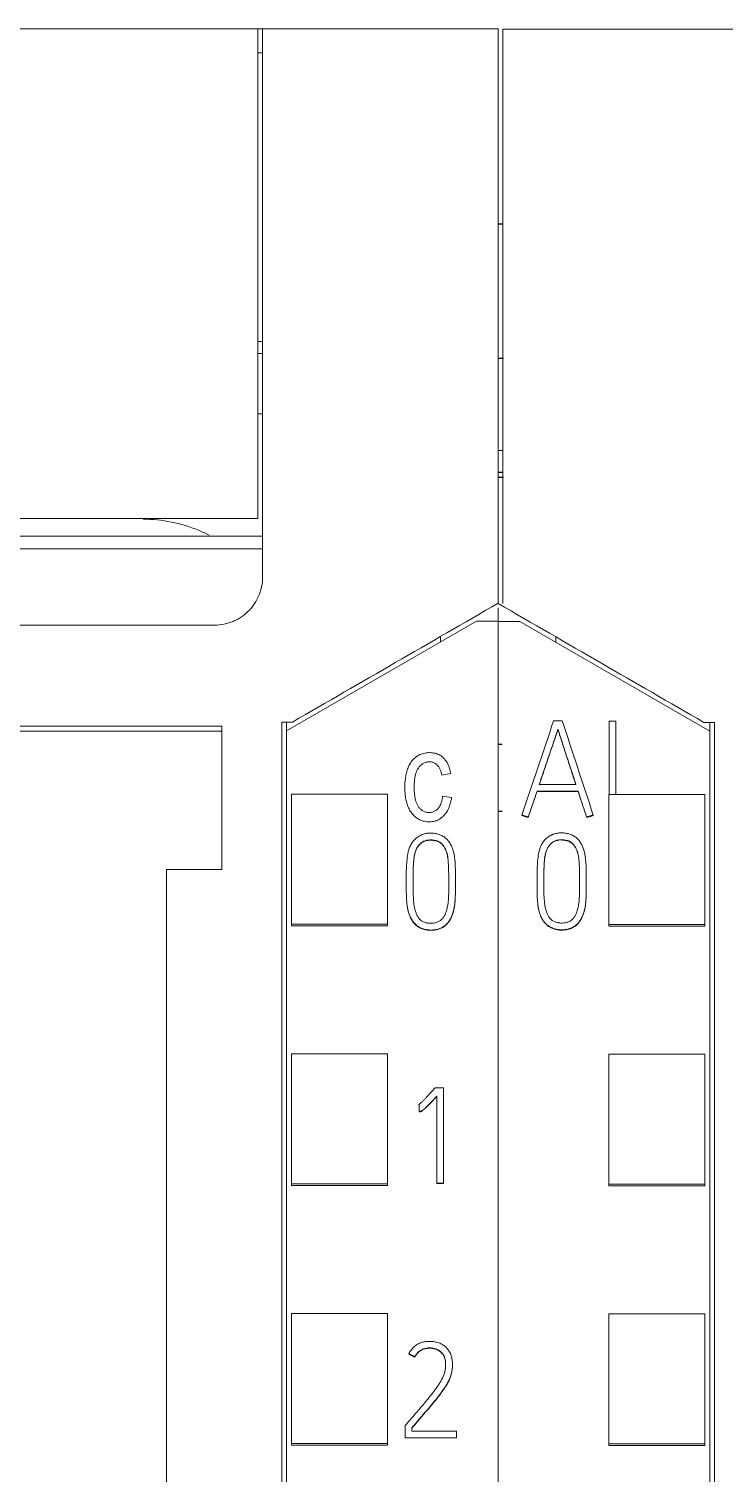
# Model space of a CAD drawing. Header units: millimetres. Extents: x 1359 to 3577, y 1333 to 3557.
# Drawn here: x 2896.01 to 2910.47, y 3300.05 to 3330.08 of the extents above; entities that cross this region are included whole.
import ezdxf

# ---------------------------------------------------------------- set-up
doc = ezdxf.new("R2010")
doc.units = ezdxf.units.MM
doc.set_wipeout_variables(frame=1)
doc.layers.add('000-PI-Oprema', color=30, linetype='Continuous', lineweight=5)
doc.layers.add('002-PI-Kabelska kanalica', color=150, linetype='Continuous')

# ---------------------------------------------------------------- blocks, each defined once
blk = doc.blocks.new('S7-1500 DQ HF - 6ES7522-1BL01-0AB0')
blk.add_wipeout([(0, 147), (34.8, 147), (34.8, 0), (0, 0)])
at = {"layer": '000-PI-Oprema', "color": 0, "linetype": 'ByBlock', "lineweight": 0}
for p, q in [((29.8, 147), (5, 147)), ((29.8, 147), (29.9, 147)), ((29.8, 136.817), (29.8, 147)), ((34.8, 147), (29.9, 147)), ((29.9, 146.5), (29.8, 146.5)), ((29.8, 140.5), (29.9, 140.5)), ((29.8, 140.25), (29.9, 140.25)), ((34.912, 140.15), (34.8, 140.15)), ((34.912, 140.144), (34.8, 140.144)), ((29.8, 138.995), (29.9, 138.995)), ((34.9, 138.234), (34.8, 138.234)), ((34.9, 138.234), (34.9, 137.784)), ((34.9, 137.784), (34.8, 137.784)), ((34.8, 137.675), (34.912, 137.675)), ((34.8, 137.672), (34.912, 137.672)), ((29.8, 136.817), (5, 136.817)), ((29.9, 136.449), (4.9, 136.449)), ((29.9, 136.185), (4.9, 136.185)), ((34.8, 134.961), (34.8, 134.681)), ((5.9, 134.6), (28.9, 134.6)), ((28.904, 134.6), (28.904, 134.6)), ((30.4, 132.4), (34.35, 134.681)), ((34.8, 134.681), (34.35, 134.681)), ((34.8, 134.681), (34.8, 21.262)), ((33.6, 134.248), (33.6, 134.365)), ((29.05, 132.5), (20.9, 132.5)), ((29.05, 129.52), (29.05, 132.5)), ((30.3, 132.586), (30.522, 132.586)), ((30.522, 132.586), (30.3, 132.586)), ((30.4, 132.586), (30.4, 132.4)), ((29.05, 132.394), (20.9, 132.394)), ((30.4, 23.585), (30.4, 132.4)), ((33.813, 131.514), (33.629, 131.479)), ((30.5, 128.383), (30.5, 131.086)), ((30.5, 131.086), (32.5, 131.086)), ((32.5, 128.383), (32.5, 131.086)), ((33.645, 131.046), (33.831, 131.016)), ((29.05, 129.52), (27.9, 129.52)), ((32.888, 129.28), (32.888, 129.273)), ((33.912, 129.232), (33.912, 129.238)), ((30.5, 128.383), (32.5, 128.383)), ((30.5, 128.349), (30.5, 128.383)), ((30.5, 128.349), (32.5, 128.349)), ((32.5, 128.349), (32.5, 128.383)), ((30.5, 122.981), (30.5, 125.684)), ((30.5, 125.684), (32.5, 125.684)), ((32.5, 122.981), (32.5, 125.684)), ((33.664, 124.977), (33.489, 124.977)), ((33.664, 122.995), (33.664, 124.977)), ((33.525, 124.806), (33.525, 122.995)), ((33.153, 124.632), (33.153, 124.626)), ((33.161, 124.485), (33.161, 124.479)), ((30.5, 122.949), (30.5, 122.981)), ((30.5, 122.981), (32.5, 122.981)), ((30.5, 122.949), (32.5, 122.949)), ((32.5, 122.949), (32.5, 122.981)), ((33.525, 122.995), (33.525, 122.989)), ((33.525, 122.995), (33.664, 122.995)), ((33.664, 122.989), (33.525, 122.989)), ((33.664, 122.995), (33.664, 122.989)), ((30.5, 117.58), (30.5, 120.283)), ((30.5, 120.283), (32.5, 120.283)), ((32.5, 117.58), (32.5, 120.283)), ((32.942, 119.448), (32.942, 119.442)), ((33.067, 119.385), (33.067, 119.378)), ((33.849, 119.217), (33.849, 119.223)), ((32.867, 117.957), (32.867, 117.703)), ((33.006, 117.841), (33.006, 117.907)), ((33.933, 117.841), (33.006, 117.841)), ((33.933, 117.703), (33.933, 117.841)), ((30.5, 117.549), (30.5, 117.58)), ((30.5, 117.58), (32.5, 117.58)), ((30.5, 117.549), (32.5, 117.549)), ((32.5, 117.549), (32.5, 117.58)), ((32.867, 117.703), (32.867, 117.697)), ((32.867, 117.703), (33.933, 117.703)), ((33.933, 117.697), (32.867, 117.697)), ((33.933, 117.703), (33.933, 117.697))]:
    blk.add_line(p, q, dxfattribs=at)
for points, knots in [([(29.9, 136.185), (29.9, 138.706), (29.9, 142.312), (29.9, 145.915), (29.9, 147)], [0, 0, 0, 0, 0.698854, 1, 1, 1, 1]), ([(34.8, 147), (34.8, 145.915), (34.8, 142.31), (34.8, 138.328), (34.8, 135.43), (34.8, 135.056)], [0, 0, 0, 0, 0.272684, 0.906013, 1, 1, 1, 1]), ([(34.9, 140.15), (34.9, 140.15), (34.9, 140.138), (34.9, 140.088), (34.9, 139.995), (34.9, 139.854), (34.9, 139.644), (34.9, 139.416), (34.9, 139.192), (34.9, 138.997), (34.9, 138.865), (34.9, 138.771), (34.9, 138.682), (34.9, 138.596), (34.9, 138.51), (34.9, 138.43), (34.9, 138.333), (34.9, 138.242), (34.9, 138.182), (34.9, 138.147), (34.9, 138.126), (34.9, 138.115), (34.9, 138.111), (34.9, 138.122), (34.9, 138.162), (34.9, 138.206), (34.9, 138.231)], [0, 0, 0, 0, 0.054923, 0.109157, 0.158857, 0.213508, 0.264907, 0.320314, 0.369873, 0.418461, 0.471704, 0.5026, 0.551052, 0.617218, 0.660884, 0.691286, 0.712023, 0.730248, 0.751802, 0.781189, 0.80362, 0.828627, 0.856379, 0.904145, 0.9524, 1, 1, 1, 1]), ([(34.9, 137.784), (34.9, 137.761), (34.9, 137.72), (34.9, 137.681), (34.9, 137.672), (34.9, 137.672), (34.9, 137.672)], [0, 0, 0, 0, 0.351048, 0.67786, 0.983317, 1, 1, 1, 1]), ([(28.788, 136.471), (28.715, 136.508), (28.284, 136.707), (27.811, 136.804), (27.417, 136.804), (27.417, 136.804), (27.417, 136.804)], [0, 0, 0, 0, 0.171752, 1, 1, 1, 1, 1, 1]), ([(29.9, 135.6), (29.9, 135.793), (29.9, 135.988), (29.9, 136.183), (29.9, 136.185)], [0, 0, 0, 0, 0.989298, 1, 1, 1, 1]), ([(29.9, 135.6), (29.9, 135.534), (29.893, 135.47), (29.874, 135.375), (29.866, 135.343), (29.848, 135.281), (29.837, 135.25), (29.799, 135.159), (29.769, 135.102), (29.716, 135.02), (29.696, 134.994), (29.655, 134.943), (29.633, 134.918), (29.564, 134.849), (29.514, 134.808), (29.433, 134.753), (29.404, 134.736), (29.347, 134.705), (29.288, 134.677), (29.227, 134.655), (29.18, 134.64), (29.164, 134.636), (29.132, 134.628), (29.116, 134.624), (29.035, 134.607), (28.97, 134.6), (28.904, 134.6)], [0, 0, 0, 0, 0.125, 0.125, 0.1875, 0.1875, 0.25, 0.25, 0.375, 0.375, 0.4375, 0.4375, 0.5, 0.5, 0.625, 0.625, 0.6875, 0.6875, 0.75, 0.8125, 0.8125, 0.84375, 0.84375, 0.875, 0.875, 1, 1, 1, 1]), ([(30.3, 23.299), (30.3, 26.64), (30.3, 34.605), (30.3, 47.245), (30.3, 62.731), (30.3, 77.025), (30.3, 91.235), (30.3, 105.802), (30.3, 119.972), (30.3, 129.542), (30.3, 132.586)], [0, 0, 0, 0, 0.091483, 0.21812, 0.346206, 0.515858, 0.610111, 0.736264, 0.916066, 1, 1, 1, 1]), ([(33.831, 131.016), (33.826, 130.981), (33.82, 130.946), (33.803, 130.878), (33.792, 130.845), (33.773, 130.796), (33.765, 130.78), (33.749, 130.748), (33.74, 130.732), (33.711, 130.687), (33.689, 130.659), (33.658, 130.627), (33.651, 130.621), (33.638, 130.609), (33.617, 130.592), (33.581, 130.567), (33.549, 130.55), (33.524, 130.54), (33.516, 130.537), (33.499, 130.531), (33.473, 130.523), (33.447, 130.517), (33.411, 130.513), (33.393, 130.511), (33.357, 130.511), (33.339, 130.511), (33.304, 130.514), (33.286, 130.517), (33.251, 130.524), (33.233, 130.528), (33.199, 130.539), (33.166, 130.553), (33.135, 130.57), (33.105, 130.589), (33.091, 130.6), (33.049, 130.635), (33.025, 130.661), (32.992, 130.703), (32.982, 130.718), (32.963, 130.748), (32.945, 130.779), (32.931, 130.812), (32.917, 130.845), (32.911, 130.862), (32.895, 130.913), (32.886, 130.947), (32.873, 131.017), (32.868, 131.052), (32.862, 131.122), (32.86, 131.158), (32.858, 131.229), (32.859, 131.264), (32.862, 131.334), (32.865, 131.369), (32.874, 131.439), (32.88, 131.474), (32.892, 131.525), (32.896, 131.543), (32.906, 131.577), (32.911, 131.594), (32.929, 131.645), (32.943, 131.678), (32.969, 131.724), (32.979, 131.74), (32.999, 131.769), (33.011, 131.783), (33.046, 131.823), (33.073, 131.847), (33.11, 131.872), (33.118, 131.877), (33.133, 131.886), (33.156, 131.9), (33.197, 131.919), (33.231, 131.93), (33.266, 131.939), (33.284, 131.943), (33.32, 131.948), (33.338, 131.949), (33.373, 131.95), (33.391, 131.949), (33.446, 131.945), (33.481, 131.939), (33.532, 131.922), (33.548, 131.915), (33.581, 131.899), (33.612, 131.881), (33.64, 131.859), (33.66, 131.841), (33.666, 131.834), (33.679, 131.821), (33.685, 131.815), (33.714, 131.78), (33.734, 131.75), (33.758, 131.702), (33.766, 131.686), (33.779, 131.652), (33.784, 131.636), (33.8, 131.584), (33.807, 131.55), (33.813, 131.514)], [0, 0, 0, 0, 0.03125, 0.03125, 0.0625, 0.0625, 0.078125, 0.078125, 0.09375, 0.09375, 0.125, 0.125, 0.132813, 0.132813, 0.140625, 0.15625, 0.171875, 0.171875, 0.179688, 0.179688, 0.1875, 0.203125, 0.203125, 0.21875, 0.21875, 0.234375, 0.234375, 0.25, 0.25, 0.265625, 0.265625, 0.28125, 0.296875, 0.296875, 0.3125, 0.3125, 0.34375, 0.34375, 0.359375, 0.359375, 0.375, 0.390625, 0.390625, 0.40625, 0.40625, 0.4375, 0.4375, 0.46875, 0.46875, 0.5, 0.5, 0.53125, 0.53125, 0.5625, 0.5625, 0.59375, 0.59375, 0.609375, 0.609375, 0.625, 0.625, 0.65625, 0.65625, 0.671875, 0.671875, 0.6875, 0.6875, 0.71875, 0.71875, 0.726562, 0.726562, 0.734375, 0.75, 0.765625, 0.765625, 0.78125, 0.78125, 0.796875, 0.796875, 0.8125, 0.8125, 0.84375, 0.84375, 0.859375, 0.859375, 0.875, 0.890625, 0.890625, 0.898438, 0.898438, 0.90625, 0.90625, 0.9375, 0.9375, 0.953125, 0.953125, 0.96875, 0.96875, 1, 1, 1, 1]), ([(33.629, 131.479), (33.625, 131.5), (33.62, 131.52), (33.609, 131.56), (33.602, 131.579), (33.589, 131.608), (33.585, 131.617), (33.575, 131.636), (33.564, 131.654), (33.551, 131.67), (33.538, 131.686), (33.53, 131.694), (33.507, 131.715), (33.49, 131.727), (33.461, 131.741), (33.451, 131.745), (33.431, 131.751), (33.421, 131.753), (33.4, 131.756), (33.39, 131.757), (33.369, 131.758), (33.358, 131.757), (33.337, 131.755), (33.327, 131.754), (33.306, 131.75), (33.296, 131.747), (33.266, 131.737), (33.247, 131.728), (33.221, 131.711), (33.212, 131.705), (33.196, 131.691), (33.188, 131.684), (33.166, 131.662), (33.153, 131.646), (33.135, 131.62), (33.129, 131.611), (33.119, 131.593), (33.114, 131.583), (33.101, 131.555), (33.094, 131.536), (33.085, 131.506), (33.082, 131.496), (33.077, 131.475), (33.075, 131.465), (33.064, 131.414), (33.06, 131.373), (33.054, 131.291), (33.053, 131.25), (33.054, 131.167), (33.056, 131.126), (33.065, 131.043), (33.071, 131.003), (33.087, 130.942), (33.093, 130.922), (33.108, 130.884), (33.117, 130.865), (33.133, 130.838), (33.138, 130.829), (33.15, 130.812), (33.163, 130.796), (33.178, 130.781), (33.193, 130.766), (33.201, 130.76), (33.226, 130.741), (33.244, 130.73), (33.273, 130.718), (33.283, 130.715), (33.303, 130.709), (33.324, 130.705), (33.345, 130.703), (33.366, 130.703), (33.376, 130.703), (33.397, 130.705), (33.407, 130.706), (33.428, 130.71), (33.438, 130.713), (33.468, 130.723), (33.486, 130.733), (33.512, 130.751), (33.52, 130.757), (33.536, 130.772), (33.543, 130.779), (33.55, 130.787)], [0, 0, 0, 0, 0.03125, 0.03125, 0.0625, 0.0625, 0.078125, 0.078125, 0.09375, 0.109375, 0.109375, 0.125, 0.125, 0.15625, 0.15625, 0.171875, 0.171875, 0.1875, 0.1875, 0.203125, 0.203125, 0.21875, 0.21875, 0.234375, 0.234375, 0.25, 0.25, 0.28125, 0.28125, 0.296875, 0.296875, 0.3125, 0.3125, 0.34375, 0.34375, 0.359375, 0.359375, 0.375, 0.375, 0.40625, 0.40625, 0.421875, 0.421875, 0.4375, 0.4375, 0.5, 0.5, 0.5625, 0.5625, 0.625, 0.625, 0.6875, 0.6875, 0.71875, 0.71875, 0.75, 0.75, 0.765625, 0.765625, 0.78125, 0.796875, 0.796875, 0.8125, 0.8125, 0.84375, 0.84375, 0.859375, 0.859375, 0.875, 0.890625, 0.890625, 0.90625, 0.90625, 0.921875, 0.921875, 0.9375, 0.9375, 0.96875, 0.96875, 0.984375, 0.984375, 1, 1, 1, 1]), ([(33.55, 130.787), (33.566, 130.805), (33.579, 130.824), (33.595, 130.855), (33.6, 130.866), (33.609, 130.887), (33.613, 130.898), (33.624, 130.931), (33.629, 130.954), (33.639, 131), (33.642, 131.023), (33.645, 131.046)], [0, 0, 0, 0, 0.25, 0.25, 0.375, 0.375, 0.5, 0.5, 0.75, 0.75, 1, 1, 1, 1]), ([(33.229, 130.248), (33.254, 130.257), (33.28, 130.264), (33.333, 130.274), (33.36, 130.276), (33.414, 130.277), (33.441, 130.275), (33.495, 130.268), (33.521, 130.262), (33.573, 130.247), (33.598, 130.238), (33.635, 130.22), (33.647, 130.214), (33.67, 130.2), (33.681, 130.192), (33.713, 130.168), (33.733, 130.15), (33.759, 130.119), (33.767, 130.109), (33.783, 130.087), (33.791, 130.076), (33.812, 130.041), (33.824, 130.017), (33.845, 129.968), (33.854, 129.943), (33.866, 129.905), (33.869, 129.892), (33.876, 129.866), (33.885, 129.827), (33.899, 129.736), (33.905, 129.657), (33.909, 129.551), (33.91, 129.499), (33.912, 129.393), (33.912, 129.34), (33.912, 129.234), (33.912, 129.129), (33.91, 129.023), (33.907, 128.917), (33.905, 128.865), (33.893, 128.76), (33.885, 128.708), (33.868, 128.643), (33.864, 128.63), (33.856, 128.604), (33.851, 128.591), (33.837, 128.553), (33.826, 128.529), (33.808, 128.493), (33.801, 128.481), (33.787, 128.458), (33.78, 128.447), (33.756, 128.414), (33.739, 128.394), (33.71, 128.366), (33.7, 128.357), (33.678, 128.341), (33.667, 128.333), (33.632, 128.312), (33.608, 128.3), (33.57, 128.286), (33.557, 128.282), (33.531, 128.274), (33.518, 128.271), (33.478, 128.264), (33.451, 128.261), (33.397, 128.259), (33.37, 128.26), (33.316, 128.266), (33.289, 128.271), (33.25, 128.281), (33.237, 128.285), (33.212, 128.295), (33.199, 128.3), (33.162, 128.317), (33.139, 128.33), (33.106, 128.354), (33.096, 128.363), (33.076, 128.381), (33.066, 128.391), (33.039, 128.421), (33.023, 128.442), (33.001, 128.477), (32.994, 128.488), (32.981, 128.512), (32.975, 128.524), (32.958, 128.561), (32.949, 128.586), (32.937, 128.624), (32.933, 128.637), (32.927, 128.664), (32.924, 128.677), (32.915, 128.716), (32.911, 128.743), (32.893, 128.875), (32.891, 128.982), (32.888, 129.142), (32.888, 129.195), (32.888, 129.302), (32.888, 129.355), (32.889, 129.462), (32.89, 129.515), (32.895, 129.621), (32.899, 129.674), (32.91, 129.78), (32.917, 129.833), (32.935, 129.911), (32.943, 129.937), (32.956, 129.976), (32.962, 129.988), (32.973, 130.013), (32.979, 130.025), (32.998, 130.061), (33.014, 130.084), (33.04, 130.116), (33.049, 130.126), (33.068, 130.146), (33.078, 130.155), (33.109, 130.182), (33.131, 130.198), (33.166, 130.219), (33.178, 130.226), (33.197, 130.234), (33.206, 130.239), (33.216, 130.243), (33.222, 130.245), (33.226, 130.247), (33.229, 130.248)], [0, 0, 0, 0, 0.015625, 0.015625, 0.03125, 0.03125, 0.046875, 0.046875, 0.0625, 0.0625, 0.078125, 0.078125, 0.085937, 0.085937, 0.09375, 0.09375, 0.109375, 0.109375, 0.117187, 0.117187, 0.125, 0.125, 0.140625, 0.140625, 0.15625, 0.15625, 0.164063, 0.164063, 0.171875, 0.1875, 0.21875, 0.21875, 0.25, 0.25, 0.28125, 0.28125, 0.3125, 0.34375, 0.34375, 0.375, 0.375, 0.40625, 0.40625, 0.414063, 0.414063, 0.421875, 0.421875, 0.4375, 0.4375, 0.445313, 0.445313, 0.453125, 0.453125, 0.46875, 0.46875, 0.476563, 0.476563, 0.484375, 0.484375, 0.5, 0.5, 0.507813, 0.507813, 0.515625, 0.515625, 0.53125, 0.53125, 0.546875, 0.546875, 0.5625, 0.5625, 0.570313, 0.570313, 0.578125, 0.578125, 0.59375, 0.59375, 0.601563, 0.601563, 0.609375, 0.609375, 0.625, 0.625, 0.632813, 0.632813, 0.640625, 0.640625, 0.65625, 0.65625, 0.664063, 0.664063, 0.671875, 0.671875, 0.6875, 0.6875, 0.75, 0.75, 0.78125, 0.78125, 0.8125, 0.8125, 0.84375, 0.84375, 0.875, 0.875, 0.90625, 0.90625, 0.921875, 0.921875, 0.929688, 0.929688, 0.9375, 0.9375, 0.953125, 0.953125, 0.960938, 0.960938, 0.96875, 0.96875, 0.984375, 0.984375, 0.992188, 0.992188, 0.996094, 0.998047, 0.998047, 1, 1, 1, 1]), ([(33.572, 130.095), (33.592, 130.084), (33.609, 130.071), (33.641, 130.04), (33.656, 130.022), (33.681, 129.985), (33.692, 129.966), (33.711, 129.926), (33.719, 129.905), (33.741, 129.841), (33.749, 129.798), (33.758, 129.732), (33.76, 129.71), (33.763, 129.665), (33.764, 129.643), (33.77, 129.532), (33.772, 129.443), (33.774, 129.265), (33.773, 129.176), (33.771, 129.042), (33.77, 128.975), (33.767, 128.909), (33.763, 128.864), (33.761, 128.842), (33.753, 128.776), (33.745, 128.732), (33.728, 128.668), (33.722, 128.646), (33.706, 128.604), (33.698, 128.583), (33.682, 128.554), (33.677, 128.544), (33.665, 128.525), (33.658, 128.516), (33.637, 128.49), (33.621, 128.474), (33.594, 128.454), (33.585, 128.448), (33.565, 128.437), (33.555, 128.432), (33.534, 128.423), (33.524, 128.419), (33.502, 128.413), (33.491, 128.41), (33.458, 128.403), (33.436, 128.401), (33.403, 128.4), (33.391, 128.4), (33.369, 128.401), (33.358, 128.402), (33.324, 128.406), (33.303, 128.411), (33.27, 128.421), (33.26, 128.425), (33.239, 128.434), (33.219, 128.445), (33.201, 128.457), (33.183, 128.471), (33.175, 128.479), (33.159, 128.495), (33.152, 128.503), (33.139, 128.521), (33.132, 128.531), (33.115, 128.559), (33.106, 128.58), (33.089, 128.621), (33.082, 128.642), (33.07, 128.685), (33.064, 128.706), (33.055, 128.75), (33.044, 128.815), (33.039, 128.88), (33.031, 129.012), (33.029, 129.099), (33.029, 129.231), (33.03, 129.275), (33.03, 129.363), (33.03, 129.407), (33.032, 129.495), (33.033, 129.539), (33.037, 129.626), (33.039, 129.67), (33.048, 129.758), (33.054, 129.801), (33.067, 129.855), (33.069, 129.866), (33.076, 129.887), (33.079, 129.897), (33.091, 129.928), (33.1, 129.948), (33.121, 129.986), (33.134, 130.004), (33.162, 130.039), (33.177, 130.054), (33.202, 130.076), (33.211, 130.082), (33.23, 130.094), (33.239, 130.1), (33.259, 130.109), (33.27, 130.114), (33.291, 130.121), (33.301, 130.124), (33.334, 130.13), (33.356, 130.133), (33.389, 130.134), (33.4, 130.134), (33.422, 130.133), (33.433, 130.132), (33.466, 130.128), (33.488, 130.125), (33.52, 130.117), (33.531, 130.113), (33.547, 130.107), (33.554, 130.104), (33.562, 130.101), (33.567, 130.098), (33.569, 130.097), (33.572, 130.095)], [0, 0, 0, 0, 0.015625, 0.015625, 0.03125, 0.03125, 0.046875, 0.046875, 0.0625, 0.0625, 0.09375, 0.09375, 0.109375, 0.109375, 0.125, 0.125, 0.1875, 0.1875, 0.25, 0.25, 0.28125, 0.296875, 0.296875, 0.3125, 0.3125, 0.34375, 0.34375, 0.359375, 0.359375, 0.375, 0.375, 0.382812, 0.382812, 0.390625, 0.390625, 0.40625, 0.40625, 0.414062, 0.414062, 0.421875, 0.421875, 0.429687, 0.429687, 0.4375, 0.4375, 0.453125, 0.453125, 0.460937, 0.460937, 0.46875, 0.46875, 0.484375, 0.484375, 0.492187, 0.492187, 0.5, 0.507812, 0.507812, 0.515625, 0.515625, 0.523437, 0.523437, 0.53125, 0.53125, 0.546875, 0.546875, 0.5625, 0.5625, 0.578125, 0.578125, 0.59375, 0.625, 0.625, 0.6875, 0.6875, 0.71875, 0.71875, 0.75, 0.75, 0.78125, 0.78125, 0.8125, 0.8125, 0.84375, 0.84375, 0.851562, 0.851562, 0.859375, 0.859375, 0.875, 0.875, 0.890625, 0.890625, 0.90625, 0.90625, 0.914062, 0.914062, 0.921875, 0.921875, 0.929687, 0.929687, 0.9375, 0.9375, 0.953125, 0.953125, 0.960937, 0.960937, 0.96875, 0.96875, 0.984375, 0.984375, 0.992187, 0.992187, 0.996094, 0.998047, 0.998047, 1, 1, 1, 1]), ([(33.572, 130.089), (33.552, 130.1), (33.531, 130.108), (33.499, 130.116), (33.488, 130.118), (33.466, 130.122), (33.455, 130.123), (33.421, 130.127), (33.399, 130.128), (33.355, 130.126), (33.332, 130.124), (33.299, 130.117), (33.288, 130.114), (33.267, 130.107), (33.257, 130.102), (33.237, 130.092), (33.227, 130.087), (33.208, 130.074), (33.2, 130.067), (33.182, 130.053), (33.174, 130.045), (33.159, 130.029), (33.152, 130.02), (33.131, 129.994), (33.118, 129.975), (33.102, 129.946), (33.098, 129.936), (33.088, 129.915), (33.084, 129.905), (33.073, 129.873), (33.067, 129.852), (33.052, 129.787), (33.047, 129.743), (33.039, 129.655), (33.036, 129.611), (33.032, 129.522), (33.031, 129.478), (33.03, 129.389), (33.03, 129.345), (33.03, 129.262), (33.029, 129.223), (33.029, 129.184)], [0, 0, 0, 0, 0.050638, 0.050638, 0.075957, 0.075957, 0.101276, 0.101276, 0.151914, 0.151914, 0.202552, 0.202552, 0.227871, 0.227871, 0.25319, 0.25319, 0.278509, 0.278509, 0.303828, 0.303828, 0.329147, 0.329147, 0.354466, 0.354466, 0.405104, 0.405104, 0.430423, 0.430423, 0.455742, 0.455742, 0.50638, 0.50638, 0.607656, 0.607656, 0.708933, 0.708933, 0.810209, 0.810209, 0.911485, 0.911485, 1, 1, 1, 1]), ([(33.773, 129.28), (33.773, 129.305), (33.773, 129.33), (33.772, 129.443), (33.77, 129.532), (33.763, 129.664), (33.76, 129.708), (33.749, 129.795), (33.74, 129.838), (33.719, 129.9), (33.71, 129.921), (33.696, 129.951), (33.691, 129.96), (33.68, 129.98), (33.668, 129.999), (33.655, 130.016), (33.641, 130.033), (33.633, 130.042), (33.617, 130.057), (33.609, 130.064), (33.595, 130.074), (33.591, 130.078), (33.582, 130.084), (33.577, 130.087), (33.572, 130.089)], [0, 0, 0, 0, 0.086827, 0.086827, 0.391218, 0.391218, 0.543414, 0.543414, 0.695609, 0.695609, 0.771707, 0.771707, 0.809756, 0.809756, 0.847805, 0.885853, 0.885853, 0.923902, 0.923902, 0.961951, 0.961951, 0.980976, 0.980976, 1, 1, 1, 1]), ([(27.9, 129.52), (27.9, 127.497), (27.9, 118.948), (27.9, 105.802), (27.9, 91.235), (27.9, 77.025), (27.9, 62.731), (27.9, 47.245), (27.9, 34.486), (27.9, 25.605), (27.9, 21.348), (27.9, 20.55)], [0, 0, 0, 0, 0.055935, 0.236292, 0.362833, 0.457376, 0.627551, 0.756032, 0.883059, 0.978086, 1, 1, 1, 1]), ([(32.888, 129.273), (32.888, 129.211), (32.888, 129.148), (32.89, 129.032), (32.891, 128.978), (32.896, 128.872), (32.9, 128.818), (32.914, 128.712), (32.924, 128.659), (32.944, 128.595), (32.948, 128.582), (32.958, 128.557), (32.963, 128.545), (32.979, 128.508), (32.992, 128.485), (33.013, 128.451), (33.02, 128.44), (33.037, 128.418), (33.045, 128.408), (33.072, 128.378), (33.092, 128.359), (33.124, 128.335), (33.135, 128.328), (33.158, 128.314), (33.17, 128.307), (33.207, 128.29), (33.232, 128.28), (33.271, 128.269), (33.284, 128.266), (33.311, 128.261), (33.324, 128.259), (33.364, 128.254), (33.391, 128.253), (33.431, 128.254), (33.445, 128.255), (33.472, 128.257), (33.485, 128.259), (33.525, 128.266), (33.551, 128.273), (33.589, 128.286), (33.601, 128.292), (33.626, 128.303), (33.638, 128.309), (33.673, 128.33), (33.694, 128.345), (33.724, 128.373), (33.734, 128.383), (33.752, 128.403), (33.769, 128.424), (33.784, 128.446), (33.798, 128.469), (33.805, 128.481), (33.823, 128.516), (33.834, 128.541), (33.854, 128.591), (33.862, 128.616), (33.876, 128.668), (33.882, 128.694), (33.892, 128.747), (33.895, 128.773), (33.904, 128.853), (33.907, 128.906), (33.91, 129.012), (33.911, 129.065), (33.912, 129.156), (33.912, 129.194), (33.912, 129.232)], [0, 0, 0, 0, 0.073866, 0.073866, 0.136839, 0.136839, 0.199811, 0.199811, 0.262783, 0.262783, 0.278526, 0.278526, 0.29427, 0.29427, 0.325756, 0.325756, 0.341499, 0.341499, 0.357242, 0.357242, 0.388728, 0.388728, 0.404471, 0.404471, 0.420214, 0.420214, 0.4517, 0.4517, 0.467443, 0.467443, 0.483186, 0.483186, 0.514673, 0.514673, 0.530416, 0.530416, 0.546159, 0.546159, 0.577645, 0.577645, 0.593388, 0.593388, 0.609131, 0.609131, 0.640617, 0.640617, 0.65636, 0.65636, 0.672103, 0.687846, 0.687846, 0.703589, 0.703589, 0.735076, 0.735076, 0.766562, 0.766562, 0.798048, 0.798048, 0.829534, 0.829534, 0.892506, 0.892506, 0.955479, 0.955479, 1, 1, 1, 1]), ([(33.489, 124.977), (33.462, 124.947), (33.435, 124.917), (33.381, 124.858), (33.353, 124.829), (33.312, 124.785), (33.298, 124.77), (33.271, 124.741), (33.256, 124.727), (33.228, 124.699), (33.213, 124.685), (33.183, 124.658), (33.168, 124.645), (33.153, 124.632)], [0, 0, 0, 0, 0.25, 0.25, 0.5, 0.5, 0.625, 0.625, 0.75, 0.75, 0.875, 0.875, 1, 1, 1, 1]), ([(33.161, 124.485), (33.167, 124.485), (33.172, 124.486), (33.182, 124.488), (33.187, 124.49), (33.197, 124.493), (33.201, 124.495), (33.21, 124.5), (33.214, 124.503), (33.227, 124.512), (33.235, 124.518), (33.251, 124.531), (33.259, 124.538), (33.282, 124.558), (33.297, 124.572), (33.326, 124.6), (33.341, 124.614), (33.384, 124.658), (33.413, 124.687), (33.469, 124.746), (33.497, 124.776), (33.525, 124.806)], [0, 0, 0, 0, 0.03125, 0.03125, 0.0625, 0.0625, 0.09375, 0.09375, 0.125, 0.125, 0.1875, 0.1875, 0.25, 0.25, 0.375, 0.375, 0.5, 0.5, 0.75, 0.75, 1, 1, 1, 1]), ([(33.525, 124.799), (33.497, 124.77), (33.469, 124.74), (33.413, 124.681), (33.384, 124.651), (33.341, 124.608), (33.326, 124.594), (33.297, 124.565), (33.282, 124.552), (33.259, 124.531), (33.251, 124.525), (33.235, 124.512), (33.227, 124.506), (33.214, 124.497), (33.21, 124.494), (33.201, 124.489), (33.197, 124.487), (33.187, 124.483), (33.182, 124.482), (33.172, 124.48), (33.167, 124.479), (33.161, 124.479)], [0, 0, 0, 0, 0.25, 0.25, 0.5, 0.5, 0.625, 0.625, 0.75, 0.75, 0.8125, 0.8125, 0.875, 0.875, 0.90625, 0.90625, 0.9375, 0.9375, 0.96875, 0.96875, 1, 1, 1, 1]), ([(33.067, 119.385), (33.079, 119.408), (33.092, 119.43), (33.116, 119.46), (33.125, 119.47), (33.144, 119.488), (33.154, 119.496), (33.185, 119.519), (33.208, 119.531), (33.256, 119.551), (33.281, 119.558), (33.319, 119.565), (33.332, 119.567), (33.358, 119.569), (33.371, 119.57), (33.41, 119.569), (33.436, 119.566), (33.473, 119.558), (33.486, 119.555), (33.511, 119.546), (33.523, 119.541), (33.558, 119.525), (33.58, 119.511), (33.61, 119.487), (33.62, 119.478), (33.638, 119.459), (33.646, 119.449), (33.657, 119.433), (33.661, 119.428), (33.667, 119.416), (33.676, 119.399), (33.683, 119.381), (33.691, 119.357), (33.695, 119.344), (33.7, 119.319), (33.702, 119.306), (33.705, 119.28), (33.707, 119.267), (33.708, 119.242), (33.708, 119.229), (33.708, 119.203), (33.708, 119.19), (33.706, 119.164), (33.704, 119.151), (33.699, 119.113), (33.694, 119.088), (33.684, 119.051), (33.681, 119.038), (33.672, 119.014), (33.668, 119.002), (33.653, 118.966), (33.642, 118.943), (33.618, 118.897), (33.606, 118.875), (33.579, 118.832), (33.565, 118.81), (33.523, 118.746), (33.493, 118.705), (33.4, 118.582), (33.335, 118.502), (33.236, 118.384), (33.203, 118.345), (33.136, 118.267), (33.103, 118.228), (33.036, 118.151), (33.002, 118.112), (32.935, 118.035), (32.901, 117.996), (32.867, 117.957)], [0, 0, 0, 0, 0.03125, 0.03125, 0.046875, 0.046875, 0.0625, 0.0625, 0.09375, 0.09375, 0.125, 0.125, 0.140625, 0.140625, 0.15625, 0.15625, 0.1875, 0.1875, 0.203125, 0.203125, 0.21875, 0.21875, 0.25, 0.25, 0.265625, 0.265625, 0.28125, 0.28125, 0.289063, 0.289063, 0.296875, 0.3125, 0.3125, 0.328125, 0.328125, 0.34375, 0.34375, 0.359375, 0.359375, 0.375, 0.375, 0.390625, 0.390625, 0.40625, 0.40625, 0.4375, 0.4375, 0.453125, 0.453125, 0.46875, 0.46875, 0.5, 0.5, 0.53125, 0.53125, 0.5625, 0.5625, 0.625, 0.625, 0.75, 0.75, 0.8125, 0.8125, 0.875, 0.875, 0.9375, 0.9375, 1, 1, 1, 1]), ([(33.006, 117.907), (33.045, 117.953), (33.084, 117.999), (33.162, 118.091), (33.201, 118.136), (33.279, 118.228), (33.318, 118.273), (33.396, 118.365), (33.434, 118.412), (33.51, 118.505), (33.548, 118.552), (33.603, 118.624), (33.621, 118.648), (33.656, 118.697), (33.673, 118.721), (33.706, 118.771), (33.722, 118.797), (33.753, 118.849), (33.767, 118.875), (33.786, 118.916), (33.792, 118.93), (33.803, 118.958), (33.808, 118.972), (33.822, 119.015), (33.829, 119.044), (33.841, 119.103), (33.845, 119.133), (33.848, 119.178), (33.849, 119.193), (33.85, 119.223), (33.849, 119.238), (33.847, 119.283), (33.844, 119.313), (33.836, 119.357), (33.833, 119.372), (33.825, 119.401), (33.821, 119.416), (33.81, 119.444), (33.804, 119.458), (33.791, 119.485), (33.784, 119.498), (33.772, 119.517), (33.767, 119.523), (33.758, 119.535), (33.754, 119.541), (33.739, 119.559), (33.729, 119.57), (33.708, 119.591), (33.696, 119.601), (33.679, 119.615), (33.672, 119.619), (33.66, 119.628), (33.653, 119.632), (33.62, 119.651), (33.592, 119.663), (33.549, 119.678), (33.535, 119.683), (33.506, 119.691), (33.491, 119.694), (33.461, 119.699), (33.446, 119.701), (33.416, 119.704), (33.401, 119.704), (33.37, 119.705), (33.355, 119.705), (33.325, 119.704), (33.31, 119.703), (33.264, 119.697), (33.235, 119.691), (33.192, 119.678), (33.177, 119.672), (33.157, 119.663), (33.15, 119.66), (33.136, 119.653), (33.129, 119.649), (33.097, 119.631), (33.072, 119.613), (33.038, 119.583), (33.027, 119.572), (33.007, 119.55), (32.997, 119.538), (32.97, 119.502), (32.955, 119.476), (32.942, 119.448)], [0, 0, 0, 0, 0.0625, 0.0625, 0.125, 0.125, 0.1875, 0.1875, 0.25, 0.25, 0.3125, 0.3125, 0.34375, 0.34375, 0.375, 0.375, 0.40625, 0.40625, 0.4375, 0.4375, 0.453125, 0.453125, 0.46875, 0.46875, 0.5, 0.5, 0.53125, 0.53125, 0.546875, 0.546875, 0.5625, 0.5625, 0.59375, 0.59375, 0.609375, 0.609375, 0.625, 0.625, 0.640625, 0.640625, 0.65625, 0.65625, 0.664062, 0.664062, 0.671875, 0.671875, 0.6875, 0.6875, 0.703125, 0.703125, 0.710937, 0.710937, 0.71875, 0.71875, 0.75, 0.75, 0.765625, 0.765625, 0.78125, 0.78125, 0.796875, 0.796875, 0.8125, 0.8125, 0.828125, 0.828125, 0.84375, 0.84375, 0.875, 0.875, 0.890625, 0.890625, 0.898437, 0.898437, 0.90625, 0.90625, 0.9375, 0.9375, 0.953125, 0.953125, 0.96875, 0.96875, 1, 1, 1, 1]), ([(33.708, 119.214), (33.708, 119.224), (33.708, 119.235), (33.707, 119.258), (33.706, 119.271), (33.703, 119.296), (33.701, 119.309), (33.696, 119.334), (33.692, 119.347), (33.685, 119.372), (33.68, 119.384), (33.672, 119.401), (33.669, 119.407), (33.662, 119.419), (33.659, 119.424), (33.641, 119.451), (33.623, 119.47), (33.598, 119.491), (33.592, 119.495), (33.582, 119.502), (33.566, 119.513), (33.537, 119.529), (33.513, 119.539), (33.488, 119.548), (33.476, 119.551), (33.438, 119.56), (33.412, 119.563), (33.36, 119.564), (33.334, 119.562), (33.295, 119.555), (33.283, 119.552), (33.257, 119.544), (33.245, 119.54), (33.221, 119.53), (33.209, 119.525), (33.186, 119.513), (33.175, 119.506), (33.143, 119.483), (33.125, 119.465), (33.101, 119.434), (33.093, 119.424), (33.079, 119.402), (33.073, 119.39), (33.067, 119.378)], [0, 0, 0, 0, 0.034222, 0.034222, 0.076212, 0.076212, 0.118203, 0.118203, 0.160193, 0.160193, 0.202183, 0.202183, 0.223179, 0.223179, 0.244174, 0.244174, 0.328155, 0.328155, 0.34915, 0.34915, 0.370145, 0.412135, 0.454126, 0.454126, 0.496116, 0.496116, 0.580097, 0.580097, 0.664077, 0.664077, 0.706068, 0.706068, 0.748058, 0.748058, 0.790048, 0.790048, 0.832039, 0.832039, 0.916019, 0.916019, 0.95801, 0.95801, 1, 1, 1, 1]), ([(33.849, 119.217), (33.849, 119.211), (33.849, 119.205), (33.849, 119.185), (33.848, 119.17), (33.845, 119.125), (33.84, 119.095), (33.829, 119.036), (33.822, 119.007), (33.807, 118.964), (33.802, 118.95), (33.791, 118.921), (33.785, 118.908), (33.766, 118.867), (33.752, 118.84), (33.721, 118.789), (33.705, 118.764), (33.672, 118.714), (33.655, 118.689), (33.62, 118.641), (33.602, 118.617), (33.548, 118.545), (33.51, 118.498), (33.434, 118.405), (33.396, 118.359), (33.318, 118.267), (33.279, 118.221), (33.201, 118.13), (33.162, 118.084), (33.084, 117.993), (33.045, 117.947), (33.006, 117.901)], [0, 0, 0, 0, 0.010489, 0.010489, 0.038761, 0.038761, 0.095304, 0.095304, 0.151848, 0.151848, 0.180119, 0.180119, 0.208391, 0.208391, 0.264935, 0.264935, 0.321478, 0.321478, 0.378022, 0.378022, 0.434565, 0.434565, 0.547652, 0.547652, 0.660739, 0.660739, 0.773826, 0.773826, 0.886913, 0.886913, 1, 1, 1, 1])]:
    blk.add_open_spline(points, degree=3, knots=knots, dxfattribs=at)
for points in [[(34.8, 135.056), (33.374, 134.232), (31.948, 133.409), (30.522, 132.586)], [(28.9, 134.6), (28.901, 134.6), (28.902, 134.6), (28.904, 134.6)]]:
    blk.add_open_spline(points, degree=3, dxfattribs=at)
for points, weights in [([(33.153, 124.632), (33.157, 124.559), (33.161, 124.485)], [0.499999994834, 0.500000005166, 0.499999994834]), ([(33.161, 124.479), (33.157, 124.553), (33.153, 124.626)], [0.500000008783, 0.499999991217, 0.500000008783]), ([(32.942, 119.448), (33.005, 119.416), (33.067, 119.385)], [0.500000015224, 0.499999984776, 0.500000015224]), ([(33.067, 119.378), (33.005, 119.41), (32.942, 119.442)], [0.500000222267, 0.499999777733, 0.500000222267])]:
    blk.add_rational_spline(points, weights, degree=2, dxfattribs=at)
blk = doc.blocks.new('S7-1500 AQ HF - 6ES7532-5HF00-0AB0')
blk.add_wipeout([(0.1, 147), (34.8, 147), (34.8, 0), (0, 0.012)])
at = {"layer": '000-PI-Oprema', "color": 0, "linetype": 'ByBlock', "lineweight": 0}
for p, q in [((5, 147), (0.1, 147)), ((0, 134.961), (0, 134.681)), ((0, 134.681), (0, 21.262)), ((0.45, 134.681), (0, 134.681)), ((0.45, 134.681), (4.4, 132.4)), ((1.2, 134.248), (1.2, 134.365)), ((1.154, 132.62), (1.332, 132.62)), ((2.311, 131.086), (2.311, 132.612)), ((2.311, 132.612), (2.45, 132.612)), ((2.45, 132.612), (2.45, 131.086)), ((4.5, 132.586), (4.278, 132.586)), ((4.5, 132.586), (4.278, 132.586)), ((4.4, 132.586), (4.4, 132.4)), ((1.243, 132.444), (1.243, 132.437)), ((4.4, 132.4), (4.4, 23.585)), ((0.855, 131.293), (1.618, 131.293)), ((0.808, 131.152), (0.808, 131.146)), ((1.665, 131.152), (0.808, 131.152)), ((0.808, 131.146), (1.665, 131.146)), ((1.665, 131.152), (1.665, 131.146)), ((2.3, 128.383), (2.3, 131.086)), ((4.3, 131.086), (2.3, 131.086)), ((4.3, 128.383), (4.3, 131.086)), ((0.491, 130.658), (0.491, 130.652)), ((1.978, 130.658), (1.978, 130.652)), ((0.624, 130.614), (0.624, 130.608)), ((1.842, 130.614), (1.842, 130.608)), ((1.832, 129.244), (1.832, 129.25)), ((2.3, 128.349), (2.3, 128.383)), ((4.3, 128.383), (2.3, 128.383)), ((4.3, 128.349), (2.3, 128.349)), ((4.3, 128.349), (4.3, 128.383)), ((2.3, 122.981), (2.3, 125.684)), ((4.3, 125.684), (2.3, 125.684)), ((4.3, 122.981), (4.3, 125.684)), ((2.3, 122.949), (2.3, 122.981)), ((4.3, 122.981), (2.3, 122.981)), ((4.3, 122.949), (2.3, 122.949)), ((4.3, 122.949), (4.3, 122.981)), ((2.3, 117.58), (2.3, 120.283)), ((4.3, 120.283), (2.3, 120.283)), ((4.3, 117.58), (4.3, 120.283)), ((4.3, 117.58), (2.3, 117.58)), ((2.3, 117.549), (2.3, 117.58)), ((4.3, 117.549), (2.3, 117.549)), ((4.3, 117.549), (4.3, 117.58))]:
    blk.add_line(p, q, dxfattribs=at)
blk.add_polyline3d([(0.491, 130.652, 0), (0.494, 130.651, 0), (0.497, 130.65, 0), (0.499, 130.65, 0), (0.502, 130.649, 0), (0.505, 130.648, 0), (0.507, 130.647, 0), (0.51, 130.646, 0), (0.513, 130.645, 0), (0.515, 130.644, 0), (0.518, 130.643, 0), (0.521, 130.642, 0), (0.523, 130.642, 0), (0.526, 130.641, 0), (0.529, 130.64, 0), (0.531, 130.639, 0), (0.534, 130.638, 0), (0.537, 130.637, 0), (0.539, 130.636, 0), (0.542, 130.635, 0), (0.545, 130.635, 0), (0.547, 130.634, 0), (0.55, 130.633, 0), (0.553, 130.632, 0), (0.555, 130.631, 0), (0.558, 130.63, 0), (0.561, 130.629, 0), (0.563, 130.628, 0), (0.566, 130.627, 0), (0.569, 130.627, 0), (0.571, 130.626, 0), (0.574, 130.625, 0), (0.577, 130.624, 0), (0.579, 130.623, 0), (0.582, 130.622, 0), (0.585, 130.621, 0), (0.587, 130.62, 0), (0.59, 130.619, 0), (0.592, 130.619, 0), (0.595, 130.618, 0), (0.598, 130.617, 0), (0.6, 130.616, 0), (0.603, 130.615, 0), (0.606, 130.614, 0), (0.608, 130.613, 0), (0.611, 130.612, 0), (0.614, 130.612, 0), (0.616, 130.611, 0), (0.619, 130.61, 0), (0.622, 130.609, 0), (0.624, 130.608, 0)], dxfattribs=at)
at = {"layer": '000-PI-Oprema', "color": 7, "linetype": 'Continuous', "lineweight": 13}
for centre, major_axis, ratio, start_param, end_param in [((-17.903, 13.298), (338.097, 1007.444), 0.018842, 1.458403, 1.460363), ((19.762, 14.259), (-328.263, 1003.292), 0.018389, 4.82265, 4.824619)]:
    blk.add_ellipse(centre, major_axis=major_axis, ratio=ratio, start_param=start_param, end_param=end_param, dxfattribs=at)
at = {"layer": '000-PI-Oprema', "color": 0, "linetype": 'ByBlock', "lineweight": 0}
for points, knots in [([(0.1, 147), (0.1, 145.915), (0.1, 142.31), (0.1, 138.328), (0.1, 135.43), (0.1, 135.056)], [0, 0, 0, 0, 0.272684, 0.906013, 1, 1, 1, 1]), ([(4.5, 132.586), (4.5, 129.542), (4.5, 119.972), (4.5, 105.802), (4.5, 91.235), (4.5, 77.025), (4.5, 62.731), (4.5, 47.245), (4.5, 34.605), (4.5, 26.64), (4.5, 23.299)], [0, 0, 0, 0, 0.083934, 0.263736, 0.389889, 0.484142, 0.653794, 0.78188, 0.908517, 1, 1, 1, 1]), ([(1.243, 132.444), (1.227, 132.396), (1.211, 132.347), (1.179, 132.251), (1.163, 132.203), (1.114, 132.06), (1.081, 131.964), (1.016, 131.773), (0.984, 131.677), (0.919, 131.485), (0.887, 131.389), (0.855, 131.293)], [0, 0, 0, 0, 0.125, 0.125, 0.25, 0.25, 0.5, 0.5, 0.75, 0.75, 1, 1, 1, 1]), ([(0.857, 131.293), (0.888, 131.387), (0.92, 131.481), (0.984, 131.67), (1.016, 131.766), (1.081, 131.958), (1.114, 132.054), (1.163, 132.197), (1.179, 132.245), (1.211, 132.341), (1.227, 132.389), (1.243, 132.437)], [0, 0, 0, 0, 0.245947, 0.245947, 0.497298, 0.497298, 0.748649, 0.748649, 0.874324, 0.874324, 1, 1, 1, 1]), ([(1.618, 131.293), (1.587, 131.389), (1.556, 131.485), (1.493, 131.677), (1.461, 131.772), (1.398, 131.964), (1.367, 132.06), (1.32, 132.204), (1.305, 132.252), (1.274, 132.348), (1.259, 132.396), (1.243, 132.444)], [0, 0, 0, 0, 0.25, 0.25, 0.5, 0.5, 0.75, 0.75, 0.875, 0.875, 1, 1, 1, 1]), ([(1.243, 132.437), (1.259, 132.389), (1.274, 132.341), (1.305, 132.245), (1.32, 132.197), (1.367, 132.054), (1.398, 131.958), (1.461, 131.766), (1.493, 131.67), (1.555, 131.481), (1.585, 131.387), (1.616, 131.293)], [0, 0, 0, 0, 0.125676, 0.125676, 0.251351, 0.251351, 0.502702, 0.502702, 0.754053, 0.754053, 1, 1, 1, 1]), ([(1.842, 130.614), (1.835, 130.637), (1.828, 130.659), (1.813, 130.704), (1.805, 130.726), (1.79, 130.771), (1.782, 130.793), (1.767, 130.838), (1.759, 130.86), (1.737, 130.927), (1.722, 130.972), (1.693, 131.062), (1.679, 131.107), (1.665, 131.152)], [0, 0, 0, 0, 0.125, 0.125, 0.25, 0.25, 0.375, 0.375, 0.5, 0.5, 0.75, 0.75, 1, 1, 1, 1]), ([(1.665, 131.146), (1.679, 131.101), (1.693, 131.056), (1.722, 130.966), (1.737, 130.921), (1.759, 130.854), (1.767, 130.832), (1.782, 130.787), (1.79, 130.765), (1.805, 130.72), (1.813, 130.698), (1.828, 130.653), (1.835, 130.631), (1.842, 130.608)], [0, 0, 0, 0, 0.25, 0.25, 0.5, 0.5, 0.625, 0.625, 0.75, 0.75, 0.875, 0.875, 1, 1, 1, 1]), ([(1.149, 130.26), (1.175, 130.269), (1.201, 130.276), (1.254, 130.286), (1.28, 130.288), (1.335, 130.289), (1.362, 130.288), (1.415, 130.28), (1.441, 130.275), (1.494, 130.259), (1.519, 130.25), (1.555, 130.232), (1.567, 130.226), (1.59, 130.212), (1.602, 130.205), (1.634, 130.18), (1.653, 130.162), (1.68, 130.131), (1.688, 130.121), (1.704, 130.099), (1.711, 130.088), (1.732, 130.053), (1.744, 130.03), (1.765, 129.981), (1.774, 129.955), (1.786, 129.917), (1.79, 129.904), (1.796, 129.878), (1.805, 129.839), (1.82, 129.748), (1.825, 129.669), (1.83, 129.563), (1.831, 129.511), (1.832, 129.405), (1.832, 129.352), (1.832, 129.246), (1.832, 129.141), (1.831, 129.035), (1.827, 128.93), (1.825, 128.877), (1.814, 128.772), (1.805, 128.72), (1.788, 128.655), (1.784, 128.642), (1.776, 128.616), (1.772, 128.603), (1.758, 128.566), (1.747, 128.541), (1.728, 128.505), (1.722, 128.493), (1.708, 128.47), (1.7, 128.459), (1.677, 128.426), (1.66, 128.406), (1.631, 128.378), (1.62, 128.369), (1.599, 128.353), (1.587, 128.345), (1.553, 128.324), (1.529, 128.312), (1.491, 128.298), (1.478, 128.294), (1.451, 128.287), (1.438, 128.283), (1.398, 128.276), (1.372, 128.273), (1.318, 128.271), (1.29, 128.272), (1.236, 128.278), (1.21, 128.283), (1.171, 128.293), (1.158, 128.297), (1.132, 128.307), (1.12, 128.312), (1.083, 128.329), (1.06, 128.343), (1.027, 128.367), (1.016, 128.375), (0.996, 128.393), (0.986, 128.403), (0.959, 128.433), (0.943, 128.455), (0.921, 128.489), (0.914, 128.501), (0.901, 128.524), (0.895, 128.536), (0.879, 128.573), (0.869, 128.598), (0.857, 128.637), (0.854, 128.65), (0.847, 128.676), (0.844, 128.689), (0.836, 128.728), (0.832, 128.755), (0.814, 128.887), (0.811, 128.994), (0.809, 129.154), (0.808, 129.207), (0.808, 129.314), (0.808, 129.367), (0.81, 129.474), (0.811, 129.527), (0.816, 129.634), (0.819, 129.687), (0.83, 129.792), (0.837, 129.845), (0.856, 129.923), (0.863, 129.949), (0.877, 129.988), (0.882, 130.001), (0.893, 130.026), (0.899, 130.038), (0.919, 130.073), (0.934, 130.096), (0.96, 130.128), (0.969, 130.138), (0.988, 130.158), (0.998, 130.167), (1.029, 130.194), (1.051, 130.21), (1.087, 130.231), (1.099, 130.238), (1.118, 130.247), (1.127, 130.251), (1.136, 130.255), (1.143, 130.257), (1.146, 130.259), (1.149, 130.26)], [0, 0, 0, 0, 0.015625, 0.015625, 0.03125, 0.03125, 0.046875, 0.046875, 0.0625, 0.0625, 0.078125, 0.078125, 0.085937, 0.085937, 0.09375, 0.09375, 0.109375, 0.109375, 0.117187, 0.117187, 0.125, 0.125, 0.140625, 0.140625, 0.15625, 0.15625, 0.164062, 0.164062, 0.171875, 0.1875, 0.21875, 0.21875, 0.25, 0.25, 0.28125, 0.28125, 0.3125, 0.34375, 0.34375, 0.375, 0.375, 0.40625, 0.40625, 0.414062, 0.414062, 0.421875, 0.421875, 0.4375, 0.4375, 0.445312, 0.445312, 0.453125, 0.453125, 0.46875, 0.46875, 0.476562, 0.476562, 0.484375, 0.484375, 0.5, 0.5, 0.507812, 0.507812, 0.515625, 0.515625, 0.53125, 0.53125, 0.546875, 0.546875, 0.5625, 0.5625, 0.570312, 0.570312, 0.578125, 0.578125, 0.59375, 0.59375, 0.601562, 0.601562, 0.609375, 0.609375, 0.625, 0.625, 0.632812, 0.632812, 0.640625, 0.640625, 0.65625, 0.65625, 0.664062, 0.664062, 0.671875, 0.671875, 0.6875, 0.6875, 0.75, 0.75, 0.78125, 0.78125, 0.8125, 0.8125, 0.84375, 0.84375, 0.875, 0.875, 0.90625, 0.90625, 0.921875, 0.921875, 0.929687, 0.929687, 0.9375, 0.9375, 0.953125, 0.953125, 0.960937, 0.960937, 0.96875, 0.96875, 0.984375, 0.984375, 0.992187, 0.992187, 0.996094, 0.998047, 0.998047, 1, 1, 1, 1]), ([(1.492, 130.108), (1.512, 130.097), (1.53, 130.083), (1.562, 130.052), (1.576, 130.034), (1.601, 129.997), (1.612, 129.978), (1.631, 129.938), (1.64, 129.917), (1.661, 129.853), (1.67, 129.81), (1.678, 129.744), (1.68, 129.722), (1.684, 129.677), (1.685, 129.655), (1.69, 129.544), (1.693, 129.455), (1.694, 129.277), (1.693, 129.188), (1.692, 129.054), (1.691, 128.987), (1.687, 128.921), (1.684, 128.876), (1.681, 128.854), (1.673, 128.788), (1.665, 128.744), (1.648, 128.68), (1.642, 128.658), (1.627, 128.616), (1.618, 128.596), (1.603, 128.566), (1.597, 128.556), (1.585, 128.537), (1.579, 128.528), (1.558, 128.502), (1.542, 128.486), (1.515, 128.466), (1.505, 128.46), (1.486, 128.449), (1.476, 128.444), (1.455, 128.435), (1.444, 128.432), (1.423, 128.425), (1.412, 128.422), (1.379, 128.416), (1.357, 128.413), (1.323, 128.412), (1.312, 128.412), (1.289, 128.413), (1.278, 128.414), (1.245, 128.419), (1.223, 128.423), (1.191, 128.434), (1.18, 128.438), (1.16, 128.447), (1.14, 128.457), (1.121, 128.469), (1.103, 128.483), (1.095, 128.491), (1.08, 128.507), (1.072, 128.515), (1.059, 128.533), (1.053, 128.543), (1.036, 128.572), (1.026, 128.592), (1.009, 128.633), (1.002, 128.654), (0.99, 128.697), (0.985, 128.719), (0.976, 128.762), (0.965, 128.827), (0.959, 128.893), (0.951, 129.024), (0.95, 129.111), (0.95, 129.243), (0.95, 129.287), (0.951, 129.375), (0.951, 129.419), (0.952, 129.507), (0.953, 129.551), (0.957, 129.639), (0.96, 129.682), (0.968, 129.77), (0.974, 129.814), (0.987, 129.867), (0.99, 129.878), (0.996, 129.899), (1, 129.909), (1.011, 129.94), (1.02, 129.96), (1.042, 129.998), (1.054, 130.017), (1.082, 130.051), (1.097, 130.066), (1.123, 130.088), (1.132, 130.094), (1.15, 130.107), (1.16, 130.112), (1.18, 130.122), (1.19, 130.126), (1.211, 130.133), (1.222, 130.136), (1.254, 130.143), (1.276, 130.145), (1.31, 130.146), (1.321, 130.146), (1.343, 130.145), (1.354, 130.144), (1.387, 130.141), (1.409, 130.137), (1.441, 130.129), (1.452, 130.126), (1.467, 130.12), (1.475, 130.116), (1.482, 130.113), (1.487, 130.11), (1.49, 130.109), (1.492, 130.108)], [0, 0, 0, 0, 0.015625, 0.015625, 0.03125, 0.03125, 0.046875, 0.046875, 0.0625, 0.0625, 0.09375, 0.09375, 0.109375, 0.109375, 0.125, 0.125, 0.1875, 0.1875, 0.25, 0.25, 0.28125, 0.296875, 0.296875, 0.3125, 0.3125, 0.34375, 0.34375, 0.359375, 0.359375, 0.375, 0.375, 0.382813, 0.382813, 0.390625, 0.390625, 0.40625, 0.40625, 0.414063, 0.414063, 0.421875, 0.421875, 0.429688, 0.429688, 0.4375, 0.4375, 0.453125, 0.453125, 0.460938, 0.460938, 0.46875, 0.46875, 0.484375, 0.484375, 0.492188, 0.492188, 0.5, 0.507813, 0.507813, 0.515625, 0.515625, 0.523438, 0.523438, 0.53125, 0.53125, 0.546875, 0.546875, 0.5625, 0.5625, 0.578125, 0.578125, 0.59375, 0.625, 0.625, 0.6875, 0.6875, 0.71875, 0.71875, 0.75, 0.75, 0.78125, 0.78125, 0.8125, 0.8125, 0.84375, 0.84375, 0.851563, 0.851563, 0.859375, 0.859375, 0.875, 0.875, 0.890625, 0.890625, 0.90625, 0.90625, 0.914063, 0.914063, 0.921875, 0.921875, 0.929688, 0.929688, 0.9375, 0.9375, 0.953125, 0.953125, 0.960938, 0.960938, 0.96875, 0.96875, 0.984375, 0.984375, 0.992188, 0.992188, 0.996094, 0.998047, 0.998047, 1, 1, 1, 1]), ([(1.492, 130.101), (1.472, 130.112), (1.452, 130.12), (1.419, 130.128), (1.408, 130.13), (1.386, 130.134), (1.375, 130.136), (1.342, 130.139), (1.319, 130.14), (1.275, 130.139), (1.253, 130.136), (1.22, 130.129), (1.209, 130.126), (1.188, 130.119), (1.177, 130.114), (1.157, 130.104), (1.148, 130.099), (1.129, 130.086), (1.12, 130.079), (1.103, 130.065), (1.095, 130.057), (1.079, 130.041), (1.072, 130.032), (1.051, 130.006), (1.039, 129.987), (1.023, 129.958), (1.018, 129.948), (1.009, 129.927), (1.005, 129.917), (0.993, 129.885), (0.987, 129.864), (0.973, 129.799), (0.967, 129.755), (0.959, 129.667), (0.956, 129.623), (0.953, 129.534), (0.952, 129.49), (0.951, 129.401), (0.951, 129.357), (0.95, 129.274), (0.95, 129.235), (0.95, 129.196)], [0, 0, 0, 0, 0.050638, 0.050638, 0.075957, 0.075957, 0.101276, 0.101276, 0.151914, 0.151914, 0.202552, 0.202552, 0.227871, 0.227871, 0.25319, 0.25319, 0.278509, 0.278509, 0.303828, 0.303828, 0.329147, 0.329147, 0.354466, 0.354466, 0.405104, 0.405104, 0.430423, 0.430423, 0.455742, 0.455742, 0.50638, 0.50638, 0.607656, 0.607656, 0.708933, 0.708933, 0.810209, 0.810209, 0.911485, 0.911485, 1, 1, 1, 1]), ([(1.694, 129.292), (1.694, 129.317), (1.694, 129.342), (1.693, 129.455), (1.69, 129.544), (1.684, 129.676), (1.681, 129.72), (1.669, 129.808), (1.66, 129.851), (1.639, 129.913), (1.631, 129.933), (1.617, 129.963), (1.611, 129.973), (1.6, 129.992), (1.589, 130.011), (1.575, 130.028), (1.561, 130.045), (1.554, 130.054), (1.538, 130.069), (1.529, 130.077), (1.516, 130.087), (1.511, 130.09), (1.502, 130.096), (1.497, 130.099), (1.492, 130.101)], [0, 0, 0, 0, 0.086827, 0.086827, 0.391218, 0.391218, 0.543414, 0.543414, 0.695609, 0.695609, 0.771707, 0.771707, 0.809756, 0.809756, 0.847805, 0.885853, 0.885853, 0.923902, 0.923902, 0.961951, 0.961951, 0.980976, 0.980976, 1, 1, 1, 1]), ([(0.808, 129.286), (0.808, 129.223), (0.809, 129.16), (0.81, 129.044), (0.811, 128.991), (0.816, 128.884), (0.821, 128.83), (0.835, 128.724), (0.845, 128.671), (0.865, 128.607), (0.869, 128.595), (0.878, 128.569), (0.883, 128.557), (0.9, 128.52), (0.912, 128.497), (0.933, 128.463), (0.941, 128.452), (0.957, 128.431), (0.966, 128.42), (0.993, 128.39), (1.012, 128.372), (1.044, 128.347), (1.055, 128.34), (1.079, 128.326), (1.091, 128.32), (1.127, 128.302), (1.152, 128.293), (1.191, 128.282), (1.205, 128.278), (1.231, 128.273), (1.244, 128.271), (1.284, 128.266), (1.311, 128.265), (1.352, 128.266), (1.366, 128.267), (1.392, 128.269), (1.406, 128.271), (1.445, 128.278), (1.471, 128.285), (1.509, 128.299), (1.522, 128.304), (1.546, 128.315), (1.558, 128.321), (1.593, 128.342), (1.615, 128.358), (1.645, 128.385), (1.654, 128.395), (1.672, 128.415), (1.689, 128.436), (1.704, 128.458), (1.718, 128.481), (1.725, 128.493), (1.744, 128.529), (1.755, 128.553), (1.774, 128.603), (1.782, 128.628), (1.797, 128.68), (1.802, 128.706), (1.812, 128.759), (1.816, 128.785), (1.825, 128.865), (1.827, 128.918), (1.831, 129.024), (1.831, 129.077), (1.832, 129.168), (1.832, 129.206), (1.832, 129.244)], [0, 0, 0, 0, 0.073866, 0.073866, 0.136839, 0.136839, 0.199811, 0.199811, 0.262783, 0.262783, 0.278526, 0.278526, 0.29427, 0.29427, 0.325756, 0.325756, 0.341499, 0.341499, 0.357242, 0.357242, 0.388728, 0.388728, 0.404471, 0.404471, 0.420214, 0.420214, 0.4517, 0.4517, 0.467443, 0.467443, 0.483186, 0.483186, 0.514673, 0.514673, 0.530416, 0.530416, 0.546159, 0.546159, 0.577645, 0.577645, 0.593388, 0.593388, 0.609131, 0.609131, 0.640617, 0.640617, 0.65636, 0.65636, 0.672103, 0.687846, 0.687846, 0.703589, 0.703589, 0.735076, 0.735076, 0.766562, 0.766562, 0.798048, 0.798048, 0.829534, 0.829534, 0.892506, 0.892506, 0.955479, 0.955479, 1, 1, 1, 1])]:
    blk.add_open_spline(points, degree=3, knots=knots, dxfattribs=at)
blk.add_open_spline([(4.278, 132.586), (2.852, 133.409), (1.426, 134.232), (0, 135.056)], degree=3, dxfattribs=at)
for points, weights in [([(0.808, 131.152), (0.716, 130.883), (0.624, 130.614)], [0.500000008539, 0.499999991461, 0.500000008539]), ([(0.624, 130.608), (0.716, 130.877), (0.808, 131.146)], [0.500000008383, 0.499999991617, 0.500000008383]), ([(0.624, 130.614), (0.558, 130.636), (0.491, 130.658)], [0.500000022165, 0.499999977835, 0.500000022165]), ([(1.978, 130.658), (1.91, 130.636), (1.842, 130.614)], [0.500000006855, 0.499999993145, 0.500000006855]), ([(1.842, 130.608), (1.91, 130.63), (1.978, 130.652)], [0.50000055856, 0.49999944144, 0.50000055856])]:
    blk.add_rational_spline(points, weights, degree=2, dxfattribs=at)
blk = doc.blocks.new('6ES7590-1AB60-0AA0-montažna za 1500')
for p, q in [((46379.794, 47140.626), (46179.794, 47140.626)), ((46379.794, 47135.463), (46179.794, 47135.463)), ((46379.794, 47129.805), (46179.794, 47129.805)), ((46379.794, 47128.41), (46179.794, 47128.41))]:
    blk.add_line(p, q)

msp = doc.modelspace()

# ---------------------------------------------------------------- block references
msp.add_blockref('6ES7590-1AB60-0AA0-montažna za 1500', (-43423.223, -43814.604))

# ---------------------------------------------------------------- next in the draw order: block references
at = {"layer": '002-PI-Kabelska kanalica', "color": 0, "linetype": 'ByBlock', "lineweight": 0}
msp.add_blockref('S7-1500 AQ HF - 6ES7532-5HF00-0AB0', (2905.771, 3183.076), dxfattribs=at)

# ---------------------------------------------------------------- next in the draw order: block references
msp.add_blockref('S7-1500 DQ HF - 6ES7522-1BL01-0AB0', (2870.971, 3183.083), dxfattribs=at)

doc.saveas('drawing.dxf')
